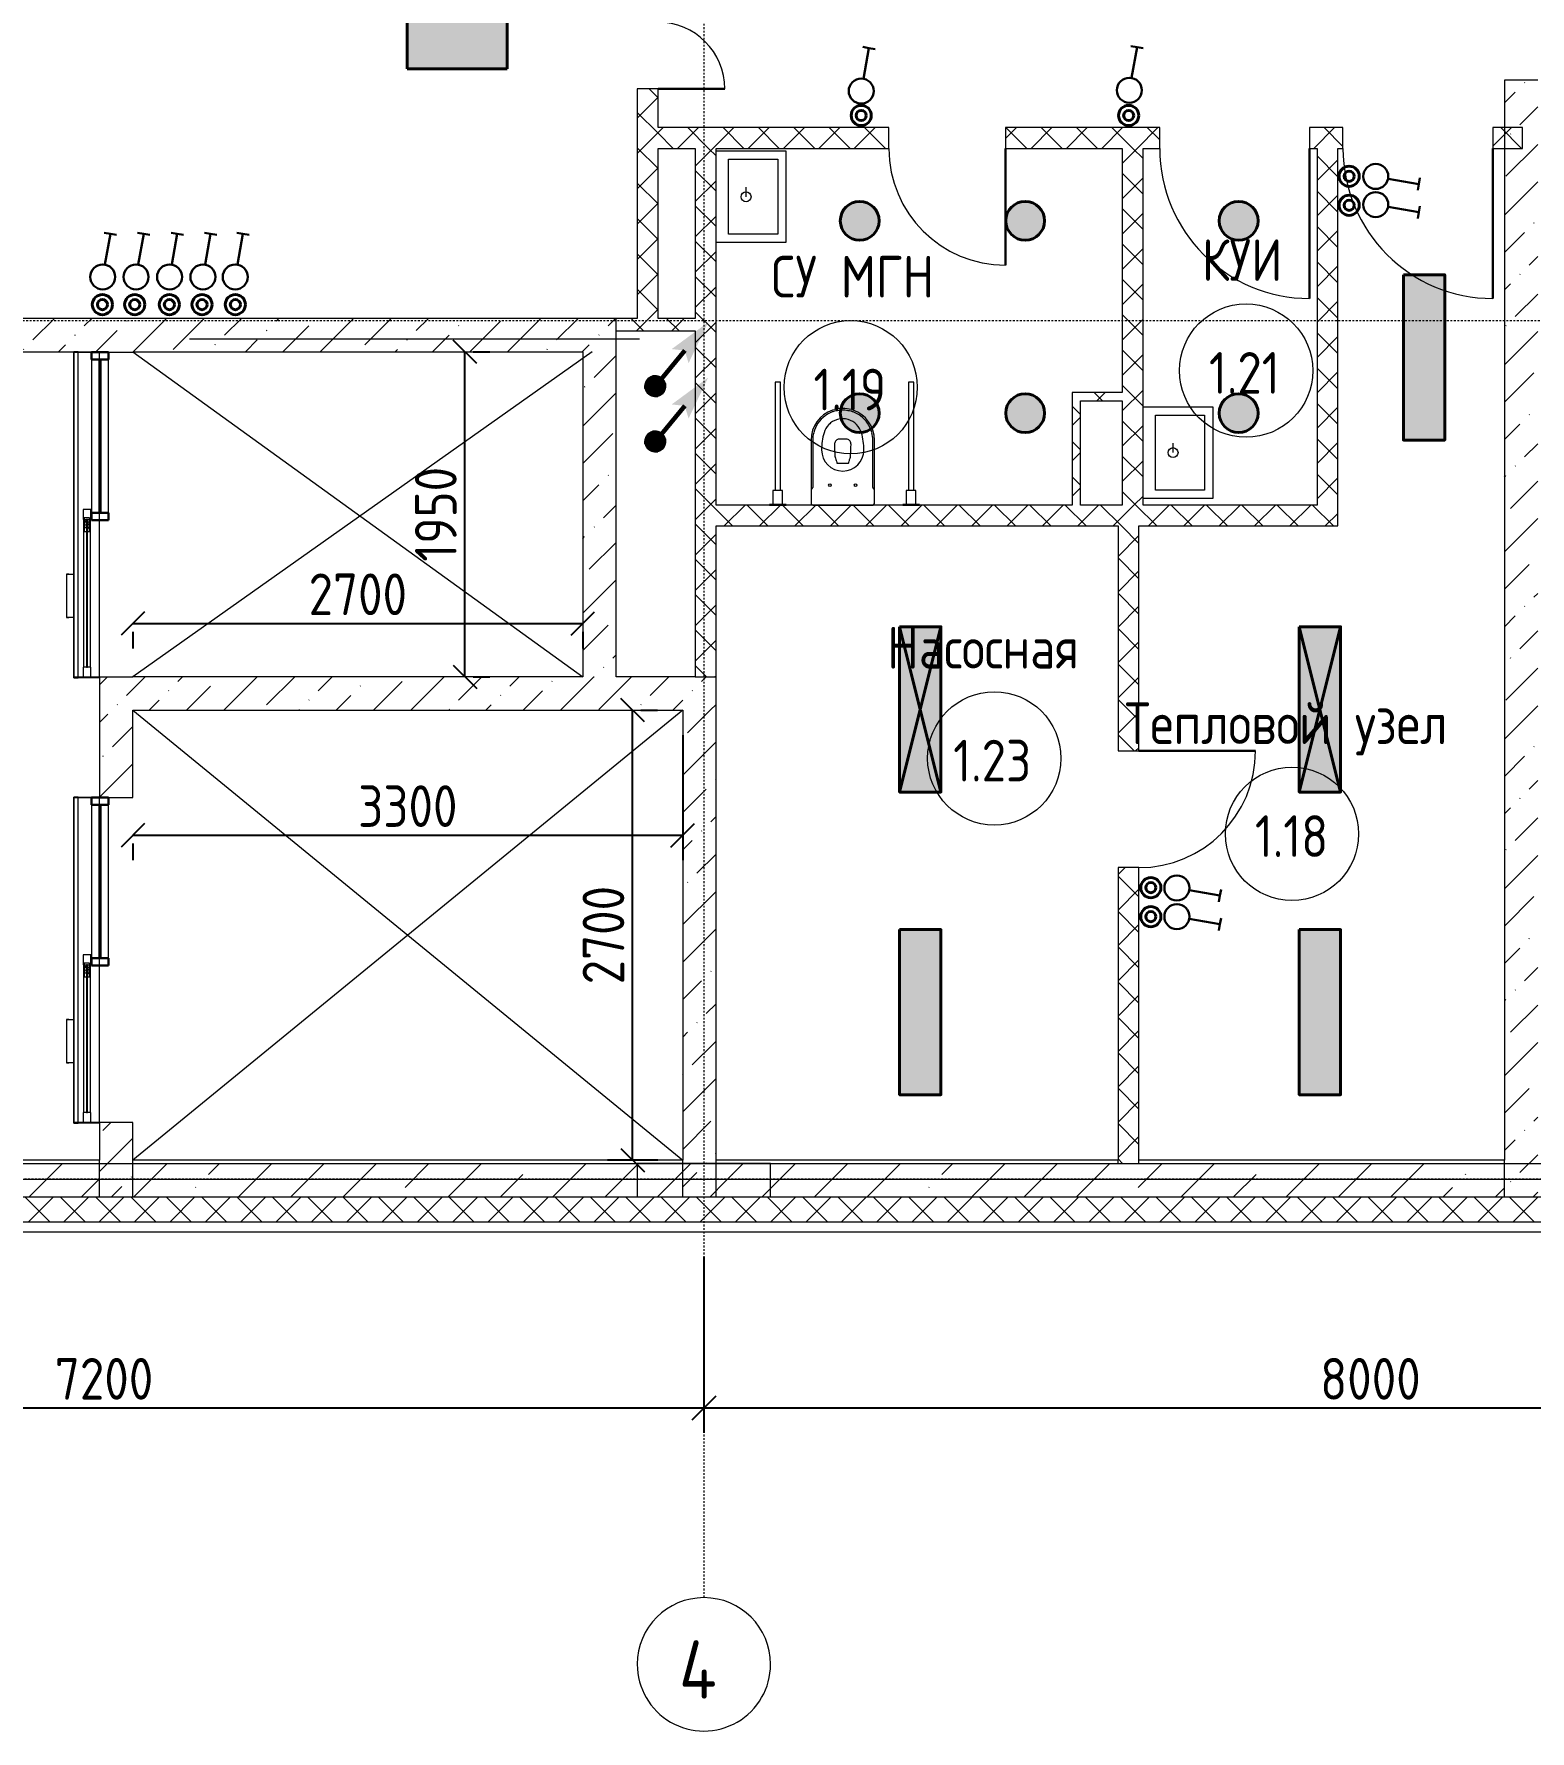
# Model space of a CAD drawing. Header units: millimetres. Extents: x -174154 to -170572, y -111302 to -109817.
# Drawn here: x -173944.9 to -173855.1, y -110327.1 to -110225.3 of the extents above; entities that cross this region are included whole.
import ezdxf

# ---------------------------------------------------------------- set-up
doc = ezdxf.new("R2010")
doc.units = ezdxf.units.MM
doc.linetypes.add('ACAD_ISO02W100', pattern=[15, 12, -3])
doc.linetypes.add('ADSK_Линия сетки', pattern=[21, 12, -3, 3, -3])
doc.layers.get('Defpoints').update_dxf_attribs({"color": 70})
doc.layers.add('!Выключатели', color=200, linetype='Continuous')
for name, color, linetype, lineweight in [('!Освещение', 190, 'Continuous', 40), ('!Подложка', 252, 'ACAD_ISO02W100', 25), ('SANINDUSA', 7, 'Continuous', 9), ('Двери', 7, 'Continuous', 18), ('Колонны', 7, 'Continuous', 18), ('Марки помещений', 7, 'Continuous', 18), ('Обобщенные модели', 7, 'Continuous', 18), ('Оси', 7, 'Continuous', 9), ('Панель', 7, 'Continuous', 18), ('Перекрытия', 7, 'Continuous', 18), ('Размеры', 7, 'Continuous', 9), ('Сантехнические приборы', 7, 'Continuous', 18), ('Стены', 7, 'Continuous', 18), ('Стены разрез', 7, 'Continuous', 40), ('Стены штриховка', 7, 'Continuous', 18), ('Электрика', 7, 'Continuous', 40)]:
    doc.layers.add(name, color=color, linetype=linetype, lineweight=lineweight)
doc.layers.add('Линии', color=7, linetype='Continuous', lineweight=9, true_color=0x00a600)
doc.styles.add('GOST Common', font='GOST Common.ttf', dxfattribs={"width": 0.9, "height": 250})
doc.styles.add('GOST Common_1', font='GOST Common.ttf', dxfattribs={"width": 0.9, "height": 350})
doc.dimstyles.new('ADSK_Проверочный', dxfattribs={"dimscale": 304.8, "dimtxt": 251.428749, "dimasz": 0.463911, "dimexe": 0.492126, "dimexo": 0.492126, "dimgap": 0.164042, "dimtad": 1, "dimdec": 0, "dimdsep": 46, "dimtxsty": 'GOST Common', "dimblk1": 'OBLIQUE', "dimblk2": 'OBLIQUE', "dimsah": 1, "dimcen": 0.09, "dimazin": 0, "dimtfac": 1, "dimtdec": 4, "dimtix": 1, "dimtmove": 0, "dimatfit": 3, "dimfxl": 1, "dimtvp": 1, "dimtolj": 1, "dimtzin": 0, "dimarcsym": 2})
pattern_1 = [(45, (30280, 12305), (-106.066, 106.066), []), (135, (30280, 12305), (-106.066, -106.066), [])]
pattern_2 = [(45, (30280, 12305), (84.1903, 308.6967), [396.875, -79.375, 3.353, -76.022])]

# ---------------------------------------------------------------- blocks, each defined once
blk = doc.blocks.new('*U225')
at = {"layer": 'Электрика', "true_color": 0xffffff}
h = blk.add_hatch(color=7, dxfattribs=at)
h.dxf.hatch_style = 1
h.paths.add_polyline_path([(3.025, 3.025), (3.025, -3.025), (-3.025, -3.025), (-3.025, 3.025)])
at = {"layer": 'Электрика', "color": 5}
for p, q in [((-3.025, -3.025), (-3.025, 3.025)), ((-3.025, 3.025), (3.025, 3.025)), ((3.025, 3.025), (3.025, -3.025)), ((-3.025, -3.025), (3.025, -3.025))]:
    blk.add_line(p, q, dxfattribs=at)
blk = doc.blocks.new('*U245')
at = {"color": 0, "linetype": 'ByBlock', "lineweight": -2}
for points in [[(0.34, -0.94), (1.2, -3.29)], [(0.73, -3.46), (1.2, -3.29)], [(1.2, -3.29), (1.67, -3.12)]]:
    blk.add_lwpolyline(points, dxfattribs=at)
blk.add_circle((0, 0), 1, dxfattribs=at)
blk = doc.blocks.new('*U247')
at = {"ltscale": 10}
h = blk.add_hatch(color=255, dxfattribs=at)
h.dxf.hatch_style = 1
edge = h.paths.add_edge_path()
edge.add_arc((0, 0), 2.5, 0, 360)
at = {"layer": '!Освещение', "color": 5, "lineweight": 40}
blk.add_circle((0, 0), 2.5, dxfattribs=at)
blk = doc.blocks.new('*U237')
at = {"layer": 'Электрика', "lineweight": 60, "ltscale": 5, "true_color": 0xffffff}
h = blk.add_hatch(color=7, dxfattribs=at)
h.dxf.hatch_style = 1
h.paths.add_polyline_path([(-1.25, 5), (-1.25, -5), (1.25, -5), (1.25, 5)])
at = {"layer": 'Электрика', "color": 5}
blk.add_lwpolyline([(-1.25, 5), (-1.25, -5), (1.25, -5), (1.25, 5)], close=True, dxfattribs=at)
blk = doc.blocks.new('*U238')
at = {"layer": 'Электрика', "lineweight": 60, "ltscale": 5, "true_color": 0xffffff}
h = blk.add_hatch(color=7, dxfattribs=at)
h.dxf.hatch_style = 1
h.paths.add_polyline_path([(-1.25, 5), (-1.25, -5), (1.25, -5), (1.25, 5)])
at = {"layer": 'Электрика', "color": 1}
for p, q in [((-1.25, 5), (1.25, -5)), ((1.25, 5), (-1.25, -5))]:
    blk.add_line(p, q, dxfattribs=at)
blk.add_lwpolyline([(-1.25, 5), (-1.25, -5), (1.25, -5), (1.25, 5)], close=True, dxfattribs=at)
blk = doc.blocks.new('*U259')
at = {"color": 0, "linetype": 'ByBlock', "lineweight": -2}
blk.add_line((0.46, 0.46), (2.23, 2.23), dxfattribs=at)
at = {"color": 214, "lineweight": 50, "ltscale": 100}
for p, q in [((-0.53, 0.53), (0, 0)), ((0, -0.75), (0, 0.75)), ((0.53, 0.53), (0, 0)), ((0.75, 0), (-0.75, 0)), ((0, 0), (-0.53, -0.53)), ((0, 0), (0.53, -0.53))]:
    blk.add_line(p, q, dxfattribs=at)
at = {"color": 0, "linetype": 'ByBlock', "lineweight": -2, "const_width": 0.75}
blk.add_lwpolyline([(-0.38, 0, 1), (0.38, 0, 1)], format="xyb", close=True, dxfattribs=at)
at = {"color": 0, "linetype": 'ByBlock', "lineweight": -2}
for points in [[(4, 4), (2.23, 2.23), (1.35, 2.41)], [(4, 4), (2.23, 2.23), (2.41, 1.35)]]:
    blk.add_solid(points, dxfattribs=at)
blk = doc.blocks.new('ADSK_Умывальник со смесителем - Умывальник-246140-В_АР_ПЭ_01 Этаж')
at = {"layer": 'Сантехнические приборы'}
for p, q in [((-275, -420), (-275, 0)), ((-275, 0), (275, 0)), ((275, 0), (275, -420)), ((-225, -370), (-225, -75)), ((-225, -75), (225, -75)), ((225, -75), (225, -370)), ((0, -180), (57, -180)), ((225, -370), (-225, -370)), ((275, -420), (-275, -420))]:
    blk.add_line(p, q, dxfattribs=at)
blk.add_circle((0, -180), 30, dxfattribs=at)
blk = doc.blocks.new('AC_Дверь_Однопольная_ДеревяннаяНаружная_ГОСТ24698-81 - 860х2080h-799426-В_АР_ПЭ_01 Этаж')
at = {"layer": 'Панель', "lineweight": 30}
blk.add_line((-450, 62.5), (-450, 962.5), dxfattribs=at)
at = {"layer": 'Панель'}
blk.add_arc((-450, 62.5), 900, 0, 90, dxfattribs=at)
blk = doc.blocks.new('AC_Дверь_Однопольная_ДеревяннаяВнутренняя_ГОСТ6629-88 - 660х2080h-799459-В_АР_ПЭ_01 Этаж')
at = {"layer": 'Панель', "lineweight": 30}
blk.add_line((-350, 63), (-350, 763), dxfattribs=at)
at = {"layer": 'Панель'}
blk.add_arc((-350, 63), 700, 0, 90, dxfattribs=at)
blk = doc.blocks.new('AC_Дверь_Двупольная_ПВХ - 1260х2080h М-799337-В_АР_ПЭ_01 Этаж')
at = {"layer": 'Панель', "lineweight": 30}
for p, q in [((-650, 62.5), (-650, 962.5)), ((650, 62.5), (650, 462.5))]:
    blk.add_line(p, q, dxfattribs=at)
at = {"layer": 'Панель'}
for centre, radius, start, end in [((-650, 62.5), 900, 360, 90), ((650, 62.5), 400, 90, 180)]:
    blk.add_arc(centre, radius, start, end, dxfattribs=at)
blk = doc.blocks.new('Sanitary_Toilets_Sanindusa_New-WC-Care-F-D-Low-Level-Toilet - SanitaSimplesNewWccareDc129011004-293511-В_АР_ПЭ_01 Этаж')
at = {"layer": 'SANINDUSA'}
for p, q in [((73, 635), (63, 632)), ((187, 632), (177, 635)), ((-55, 453), (-55, 168)), ((305, 168), (305, 453)), ((-55, 63), (305, 63))]:
    blk.add_line(p, q, dxfattribs=at)
at = {"layer": 'SANINDUSA', "flags": 128}
for points in [[(184, 623), (179, 625), (175, 626), (165, 628), (156, 629), (147, 631), (138, 632), (129, 633), (125, 633), (125, 633), (125, 633), (121, 633), (112, 632), (103, 631), (94, 629), (85, 628), (75, 626), (70, 625), (66, 623)], [(-65, 453), (-65, 203), (-65, 162), (-65, 73)], [(160, 313), (160, 313), (161, 319), (163, 326), (165, 331), (166, 336), (169, 344), (171, 351), (172, 356), (172, 361), (173, 378), (174, 394), (174, 410), (175, 427), (174, 432), (173, 437), (171, 442), (169, 447), (165, 451), (161, 454), (157, 457), (152, 458), (149, 459), (145, 459), (125, 459), (105, 459), (101, 459), (98, 458), (93, 457), (89, 454), (85, 451), (81, 447), (79, 442), (77, 437), (76, 432), (75, 427), (76, 410), (76, 394), (77, 378), (78, 361), (78, 356), (79, 351), (81, 344), (84, 336), (85, 331), (87, 326), (89, 319), (90, 313), (90, 313)], [(315, 73), (315, 162), (315, 203), (315, 453)], [(158, 313), (147, 312), (138, 312), (128, 312), (125, 312), (122, 312), (112, 312), (103, 312), (92, 313)]]:
    blk.add_lwpolyline(points, dxfattribs=at)
at = {"layer": 'SANINDUSA'}
for centre in [(48, 182), (202, 182)]:
    blk.add_circle(centre, 7.5, dxfattribs=at)
for centre, radius, start, end in [((125, 453), 190, 109.1388, 180), ((135, 437), 199, 115.5811, 126.0177), ((123, 465), 168, 109.8326, 115.7716), ((125, 453), 190, 74.0853, 105.9147), ((127, 465), 168, 64.2281, 70.1677), ((125, 453), 190, 0, 70.8612), ((115, 438), 198, 53.981, 64.4202), ((125, 453), 180, 126.1419, 165.506), ((125, 464), 117, 135.5035, 163.7398), ((125, 464), 117, 121.5459, 135.5035), ((125, 464), 117, 90, 121.5459), ((125, 464), 117, 58.4541, 90), ((125, 464), 117, 44.4965, 58.4541), ((125, 464), 117, 16.2602, 44.4965), ((125, 453), 180, 14.494, 53.8581), ((125, 452), 180, 165.4785, 179.9858), ((365, 394), 367, 163.7398, 180), ((-115, 394), 367, 0, 16.2602), ((125, 452), 180, 0.0208, 14.515), ((125, 394), 127, 180, 270), ((125, 394), 127, 270, 0), ((-62, 162), 3.44, 179.7156, 283.8439), ((-56, 159), 4.87, 120.6298, 184.2515), ((-60, 168), 4.95, 292.1319, 359.6178), ((310, 168), 4.95, 180.3822, 247.8681), ((306, 159), 4.87, 355.7485, 59.3702), ((312, 162), 3.45, 256.3503, 0.0903), ((-55, 73), 10, 180, 270), ((305, 73), 10, 270, 0)]:
    blk.add_arc(centre, radius, start, end, dxfattribs=at)
blk = doc.blocks.new('Mediclinics_Vertical stainless steel swing grab bar_BG0900x - BG0900C-228125-В_АР_ПЭ_01 Этаж')
at = {"layer": 'Обобщенные модели'}
for p, q in [((-7623, -7207), (-7623, -7857)), ((-7591, -7207), (-7623, -7207)), ((-7591, -7857), (-7591, -7207)), ((-7657, -7942), (-7657, -7945)), ((-7557, -7942), (-7657, -7942)), ((-7639, -7942), (-7645, -7942)), ((-7645, -7942), (-7639, -7942)), ((-7639, -7942), (-7645, -7942)), ((-7645, -7942), (-7639, -7942)), ((-7639, -7942), (-7645, -7942)), ((-7645, -7942), (-7639, -7942)), ((-7637, -7857), (-7637, -7942)), ((-7578, -7857), (-7637, -7857)), ((-7578, -7942), (-7578, -7857)), ((-7569, -7942), (-7575, -7942)), ((-7575, -7942), (-7569, -7942)), ((-7569, -7942), (-7575, -7942)), ((-7575, -7942), (-7569, -7942)), ((-7569, -7942), (-7575, -7942)), ((-7575, -7942), (-7569, -7942)), ((-7557, -7945), (-7557, -7942)), ((-7657, -7945), (-7557, -7945)), ((-7645, -7945), (-7639, -7945)), ((-7639, -7945), (-7645, -7945)), ((-7639, -7945), (-7645, -7945)), ((-7645, -7945), (-7639, -7945)), ((-7645, -7945), (-7639, -7945)), ((-7639, -7945), (-7645, -7945)), ((-7575, -7945), (-7569, -7945)), ((-7569, -7945), (-7575, -7945)), ((-7575, -7945), (-7569, -7945)), ((-7569, -7945), (-7575, -7945)), ((-7575, -7945), (-7569, -7945)), ((-7569, -7945), (-7575, -7945))]:
    blk.add_line(p, q, dxfattribs=at)
blk = doc.blocks.new('SlidingDoor-dormakaba-AL501_SingleSliding-WallHosted - Aluminium Framed Door - Sliding Right to Left-810242-В_АР_ПЭ_01 Этаж')
at = {"layer": 'Двери'}
for p, q in [((-978, -253), (-978, -100)), ((-978, -100), (-975, -100)), ((-975, -100), (-975, -253)), ((-975, -253), (-975, -100)), ((975, -100), (-975, -100)), ((-11, -46), (-931, -46)), ((-931, -46), (-931, -147)), ((-11, -46), (-931, -46)), ((-931, -46), (-931, -147)), ((-11, -147), (-11, -46)), ((-11, -147), (-11, -46)), ((975, -253), (975, -100)), ((975, -100), (978, -100)), ((975, -100), (975, -253)), ((978, -100), (978, -253)), ((-931, -147), (-11, -147)), ((-931, -147), (-11, -147)), ((28, -152), (-32, -152)), ((-32, -152), (-32, -197)), ((-32, -197), (28, -197)), ((101, -159), (19, -159)), ((19, -159), (19, -191)), ((19, -191), (101, -191)), ((28, -153), (28, -152)), ((915, -153), (28, -153)), ((28, -195), (28, -153)), ((915, -153), (28, -153)), ((915, -171), (28, -171)), ((28, -171), (28, -177)), ((28, -177), (915, -177)), ((28, -197), (28, -195)), ((28, -195), (915, -195)), ((28, -195), (915, -195)), ((76, -161), (44, -161)), ((44, -161), (44, -190)), ((44, -190), (76, -190)), ((76, -190), (76, -161)), ((101, -191), (101, -159)), ((975, -152), (915, -152)), ((915, -152), (915, -153)), ((915, -153), (915, -195)), ((915, -177), (915, -171)), ((915, -195), (915, -197)), ((915, -197), (975, -197)), ((975, -197), (975, -152)), ((-978, -228), (-978, -253)), ((-975, -228), (-978, -228)), ((-975, -253), (-978, -253)), ((-975, -253), (-978, -253)), ((-975, -253), (-975, -228)), ((-975, -228), (-975, -253)), ((975, -228), (-975, -228)), ((975, -252), (-975, -252)), ((975, -252), (-975, -252)), ((975, -252), (-975, -252)), ((975, -252), (-975, -252)), ((975, -252), (-975, -252)), ((975, -252), (-975, -252)), ((-975, -253), (-975, -252)), ((-975, -252), (-975, -253)), ((-975, -253), (-975, -252)), ((-975, -252), (-975, -253)), ((-975, -253), (-975, -252)), ((-975, -252), (-975, -253)), ((-975, -253), (-975, -252)), ((-975, -252), (-975, -253)), ((-975, -253), (-975, -252)), ((-975, -252), (-975, -253)), ((-975, -253), (-975, -252)), ((-975, -252), (-975, -253)), ((-975, -253), (975, -253)), ((975, -253), (-975, -253)), ((-975, -253), (975, -253)), ((975, -253), (-975, -253)), ((-975, -253), (975, -253)), ((975, -253), (-975, -253)), ((-975, -253), (975, -253)), ((975, -253), (-975, -253)), ((-975, -253), (975, -253)), ((975, -253), (-975, -253)), ((-975, -253), (975, -253)), ((975, -253), (-975, -253)), ((-975, -253), (975, -253)), ((975, -253), (-975, -253)), ((357, -283), (357, -253)), ((357, -253), (617, -253)), ((357, -283), (357, -298)), ((357, -298), (357, -283)), ((357, -298), (617, -298)), ((617, -253), (617, -283)), ((617, -283), (617, -298)), ((617, -298), (617, -283)), ((975, -228), (975, -253)), ((975, -228), (978, -228)), ((975, -253), (975, -228)), ((975, -253), (975, -252)), ((975, -252), (975, -253)), ((975, -253), (975, -252)), ((975, -252), (975, -253)), ((975, -253), (975, -252)), ((975, -252), (975, -253)), ((975, -253), (975, -252)), ((975, -252), (975, -253)), ((975, -253), (975, -252)), ((975, -252), (975, -253)), ((975, -253), (975, -252)), ((975, -252), (975, -253)), ((978, -253), (975, -253)), ((975, -253), (978, -253)), ((978, -253), (978, -228))]:
    blk.add_line(p, q, dxfattribs=at)
at = {"layer": 'Двери', "lineweight": 30}
for p, q in [((-931, -46), (-975, -46)), ((-975, -46), (-975, -147)), ((-931, -147), (-931, -46)), ((-11, -93), (-931, -93)), ((-931, -93), (-931, -99)), ((-931, -99), (-11, -99)), ((33, -46), (-11, -46)), ((-11, -46), (-11, -147)), ((-11, -99), (-11, -93)), ((33, -147), (33, -46)), ((-975, -147), (-931, -147)), ((-11, -147), (33, -147))]:
    blk.add_line(p, q, dxfattribs=at)
at = {"layer": 'Двери'}
for centre, start, end in [((50, -183), 360, 180), ((50, -183), 180, 360), ((69, -167), 360, 180), ((69, -167), 180, 360)]:
    blk.add_arc(centre, 11, start, end, dxfattribs=at)
blk = doc.blocks.new('AC_Дверь_Однопольная_ДеревяннаяВнутренняя_ГОСТ6629-88 - 660х2080h-833638-В_АР_ПЭ_01 Этаж')
at = {"layer": 'Панель', "lineweight": 30}
blk.add_line((-350, 63), (-350, 763), dxfattribs=at)
at = {"layer": 'Панель'}
blk.add_arc((-350, 63), 700, 0, 90, dxfattribs=at)
blk = doc.blocks.new('Ось сетки - D8-4846-В_АР_ПЭ_01 Этаж')
at = {"layer": 'Оси', "lineweight": 18}
for start, end in [(360, 180), (180, 360)]:
    blk.add_arc((0, 0), 4, start, end, dxfattribs=at)
blk = doc.blocks.new('ADSK_Марка_Помещение_2_ГОСТ21-501-2011 - Имя и Категория-86712-В_АР_ПЭ_01 Этаж')
at = {"layer": 'Марки помещений'}
blk.add_circle((0, 0), 4, dxfattribs=at)
blk = doc.blocks.new('_Oblique')
at = {"color": 0, "linetype": 'ByBlock', "lineweight": -2}
blk.add_line((-0.5, -0.5), (0.5, 0.5), dxfattribs=at)
blk = doc.blocks.new('*D485')
at = {"layer": 'Defpoints', "color": 0, "transparency": 16777216}
for p in [(15030, 0), (22230, 0), (22230, -1057)]:
    blk.add_point(p, dxfattribs=at)
at = {"layer": 'Размеры', "color": 0, "lineweight": -2, "transparency": 16777216}
for p, q in [((15030, -150), (15030, -1207)), ((22230, -150), (22230, -1207)), ((15030, -1057), (22230, -1057))]:
    blk.add_line(p, q, dxfattribs=at)
at = {"layer": 'Размеры', "color": 0, "lineweight": -2, "transparency": 16777216, "xscale": 141.4, "yscale": 141.4, "zscale": 141.4, "rotation": 180}
blk.add_blockref('_Oblique', (15030, -1057), dxfattribs=at)
at = {"layer": 'Размеры', "color": 0, "lineweight": -2, "transparency": 16777216, "xscale": 141.4, "yscale": 141.4, "zscale": 141.4}
blk.add_blockref('_Oblique', (22230, -1057), dxfattribs=at)
at = {"layer": 'Размеры', "color": 0, "transparency": 16777216, "insert": (18630, -882), "char_height": 250, "width": 756.84, "attachment_point": 5, "style": 'GOST Common'}
blk.add_mtext('\\A1;7200', dxfattribs=at)
blk = doc.blocks.new('*D486')
at = {"layer": 'Defpoints', "color": 0, "transparency": 16777216}
for p in [(22230, 0), (30230, 0), (30230, -1057)]:
    blk.add_point(p, dxfattribs=at)
at = {"layer": 'Размеры', "color": 0, "lineweight": -2, "transparency": 16777216}
for p, q in [((22230, -150), (22230, -1207)), ((30230, -150), (30230, -1207)), ((22230, -1057), (30230, -1057))]:
    blk.add_line(p, q, dxfattribs=at)
at = {"layer": 'Размеры', "color": 0, "lineweight": -2, "transparency": 16777216, "xscale": 141.4, "yscale": 141.4, "zscale": 141.4, "rotation": 180}
blk.add_blockref('_Oblique', (22230, -1057), dxfattribs=at)
at = {"layer": 'Размеры', "color": 0, "lineweight": -2, "transparency": 16777216, "xscale": 141.4, "yscale": 141.4, "zscale": 141.4}
blk.add_blockref('_Oblique', (30230, -1057), dxfattribs=at)
at = {"layer": 'Размеры', "color": 0, "transparency": 16777216, "insert": (26230, -882), "char_height": 250, "width": 756.84, "attachment_point": 5, "style": 'GOST Common'}
blk.add_mtext('\\A1;8000', dxfattribs=at)
blk = doc.blocks.new('*D475')
at = {"layer": 'Defpoints', "color": 0, "transparency": 16777216}
for p in [(18803, 3750), (21503, 3750), (21503, 3650)]:
    blk.add_point(p, dxfattribs=at)
at = {"layer": 'Размеры', "color": 0, "lineweight": -2, "transparency": 16777216}
for p, q in [((18803, 3650), (21503, 3650)), ((18803, 3600), (18803, 3500)), ((21503, 3600), (21503, 3500))]:
    blk.add_line(p, q, dxfattribs=at)
at = {"layer": 'Размеры', "color": 0, "lineweight": -2, "transparency": 16777216, "xscale": 141.4, "yscale": 141.4, "zscale": 141.4, "rotation": 180}
blk.add_blockref('_Oblique', (18803, 3650), dxfattribs=at)
at = {"layer": 'Размеры', "color": 0, "lineweight": -2, "transparency": 16777216, "xscale": 141.4, "yscale": 141.4, "zscale": 141.4}
blk.add_blockref('_Oblique', (21503, 3650), dxfattribs=at)
at = {"layer": 'Размеры', "color": 0, "lineweight": 20, "transparency": 16777216, "insert": (20153, 3825), "char_height": 250, "width": 756.84, "attachment_point": 5, "style": 'GOST Common'}
blk.add_mtext('\\A1;2700', dxfattribs=at)
blk = doc.blocks.new('*D476')
at = {"layer": 'Defpoints', "color": 0, "transparency": 16777216}
for p in [(20696, 5280), (20796, 5280), (20696, 3330)]:
    blk.add_point(p, dxfattribs=at)
at = {"layer": 'Размеры', "color": 0, "lineweight": -2, "transparency": 16777216}
for p, q in [((20796, 3330), (20796, 5280)), ((20846, 5280), (20946, 5280)), ((20846, 3330), (20946, 3330))]:
    blk.add_line(p, q, dxfattribs=at)
at = {"layer": 'Размеры', "color": 0, "lineweight": -2, "transparency": 16777216, "xscale": 141.4, "yscale": 141.4, "zscale": 141.4}
for p, rotation in [((20796, 5280), 90), ((20796, 3330), 270)]:
    blk.add_blockref('_Oblique', p, dxfattribs=dict(at, rotation=rotation))
at = {"layer": 'Размеры', "color": 0, "lineweight": 20, "transparency": 16777216, "insert": (20621, 4305), "char_height": 250, "width": 700.59, "attachment_point": 5, "rotation": 90, "style": 'GOST Common'}
blk.add_mtext('\\A1;1950', dxfattribs=at)
blk = doc.blocks.new('*D477')
at = {"layer": 'Defpoints', "color": 0, "transparency": 16777216}
for p in [(21702, 3130), (21802, 3130), (22103, 430)]:
    blk.add_point(p, dxfattribs=at)
at = {"layer": 'Размеры', "color": 0, "lineweight": -2, "transparency": 16777216}
for p, q in [((21802, 430), (21802, 3130)), ((21852, 3130), (21952, 3130)), ((21953, 430), (21652, 430))]:
    blk.add_line(p, q, dxfattribs=at)
at = {"layer": 'Размеры', "color": 0, "lineweight": -2, "transparency": 16777216, "xscale": 141.4, "yscale": 141.4, "zscale": 141.4}
for p, rotation in [((21802, 3130), 90), ((21802, 430), 270)]:
    blk.add_blockref('_Oblique', p, dxfattribs=dict(at, rotation=rotation))
at = {"layer": 'Размеры', "color": 0, "lineweight": 20, "transparency": 16777216, "insert": (21627, 1780), "char_height": 250, "width": 756.84, "attachment_point": 5, "rotation": 90, "style": 'GOST Common'}
blk.add_mtext('\\A1;2700', dxfattribs=at)
blk = doc.blocks.new('*D478')
at = {"layer": 'Defpoints', "color": 0, "transparency": 16777216}
for p in [(22103, 3130), (18803, 2479), (22103, 2379)]:
    blk.add_point(p, dxfattribs=at)
at = {"layer": 'Размеры', "color": 0, "lineweight": -2, "transparency": 16777216}
for p, q in [((22103, 2980), (22103, 2229)), ((18803, 2379), (22103, 2379)), ((18803, 2329), (18803, 2229))]:
    blk.add_line(p, q, dxfattribs=at)
at = {"layer": 'Размеры', "color": 0, "lineweight": -2, "transparency": 16777216, "xscale": 141.4, "yscale": 141.4, "zscale": 141.4, "rotation": 180}
blk.add_blockref('_Oblique', (18803, 2379), dxfattribs=at)
at = {"layer": 'Размеры', "color": 0, "lineweight": -2, "transparency": 16777216, "xscale": 141.4, "yscale": 141.4, "zscale": 141.4}
blk.add_blockref('_Oblique', (22103, 2379), dxfattribs=at)
at = {"layer": 'Размеры', "color": 0, "lineweight": 20, "transparency": 16777216, "insert": (20453, 2554), "char_height": 250, "width": 756.84, "attachment_point": 5, "style": 'GOST Common'}
blk.add_mtext('\\A1;3300', dxfattribs=at)
blk = doc.blocks.new('Расп.кор.')
at = {"layer": 'Электрика', "lineweight": 40}
for radius in [0.605, 0.303]:
    blk.add_circle((0, 0), radius, dxfattribs=at)
blk = doc.blocks.new('A$Cb2ab8b70')
at = {"layer": 'Колонны', "lineweight": 20, "true_color": 0x636466}
h = blk.add_hatch(dxfattribs=at)
h.set_pattern_fill('FP_3', color=251, style=0, pattern_type=2)
h.set_pattern_definition([(45, (30280, 12305), (-314.309, 314.309), []), (45, (30594.3, 12305), (-314.309, 314.309), [222.25, -111.125])])
h.paths.add_polyline_path([(21830, 210), (22630, 210), (22630, 410), (21830, 410)])
at = {"layer": 'Стены разрез', "lineweight": 20, "true_color": 0x636466}
h = blk.add_hatch(dxfattribs=at)
h.set_pattern_fill('FP_1', color=251, style=0, pattern_type=2)
h.set_pattern_definition(pattern_1)
h.paths.add_polyline_path([(21955, 5480), (21955, 6857.1), (21830, 6857.1), (21830, 5480)])
h.paths.add_polyline_path([(21955, 8157.1), (21955, 8775), (21830, 8775), (21830, 8157.1)])
h = blk.add_hatch(dxfattribs=at)
h.set_pattern_fill('FP_2', color=251, style=0, pattern_type=2)
h.set_pattern_definition(pattern_2)
h.paths.add_polyline_path([(27034, 210), (27234, 210), (27234, 6910), (27034, 6910), (27034, 410)])
h.paths.add_polyline_path([(27034, 8210), (27234, 8210), (27234, 8585), (27034, 8585), (27034, 8460)])
h = blk.add_hatch(dxfattribs=at)
h.set_pattern_fill('FP_1', color=251, style=0, pattern_type=2)
h.set_pattern_definition(pattern_1)
h.paths.add_polyline_path([(26065, 6500), (26065, 6625), (25865, 6625), (25865, 6500), (26034.2, 6500)])
h.paths.add_polyline_path([(21955, 6500), (23340, 6500), (23340, 6625), (21955, 6625)])
h.paths.add_polyline_path([(27141.5, 6500), (27141.5, 6625), (26965, 6625), (26965, 6500)])
h.paths.add_polyline_path([(24040, 6500), (24965, 6500), (24965, 6625), (24040, 6625)])
h = blk.add_hatch(dxfattribs=at)
h.set_pattern_fill('FP_1', color=251, style=0, pattern_type=2)
h.set_pattern_definition(pattern_1)
h.paths.add_polyline_path([(22302.5, 3330), (22302.5, 6500), (22177.5, 6500), (22177.5, 3330), (22195.5, 3330)])
h = blk.add_hatch(dxfattribs=at)
h.set_pattern_fill('FP_1', color=251, style=0, pattern_type=2)
h.set_pattern_definition(pattern_1)
h.paths.add_polyline_path([(24865, 4360), (24865, 6500), (24740, 6500), (24740, 4360)])
h = blk.add_hatch(dxfattribs=at)
h.set_pattern_fill('FP_1', color=251, style=0, pattern_type=2)
h.set_pattern_definition(pattern_1)
h.paths.add_polyline_path([(26030.9, 4360), (26034.2, 4360), (26034.2, 6500), (25909.2, 6500), (25909.2, 4360)])
h = blk.add_hatch(dxfattribs=at)
h.set_pattern_fill('FP_2', color=251, style=0, pattern_type=2)
h.set_pattern_definition(pattern_2)
h.paths.add_polyline_path([(18360.2, 5280), (18602.5, 5280), (18602.5, 5480), (17337.5, 5480), (17337.5, 5280)])
h.paths.add_polyline_path([(15245, 5280), (16037.5, 5280), (16037.5, 5480), (15245, 5480)])
h = blk.add_hatch(dxfattribs=at)
h.set_pattern_fill('FP_2', color=251, style=0, pattern_type=2)
h.set_pattern_definition(pattern_2)
h.paths.add_polyline_path([(21702.5, 5280), (21702.5, 5480), (18602.5, 5480), (18602.5, 5280), (21502.5, 5280)])
h = blk.add_hatch(dxfattribs=at)
h.set_pattern_fill('FP_1', color=251, style=0, pattern_type=2)
h.set_pattern_definition(pattern_1)
h.paths.add_polyline_path([(22177.5, 5405), (22177.5, 5480), (21702.5, 5480), (21702.5, 5405)])
h = blk.add_hatch(dxfattribs=at)
h.set_pattern_fill('FP_2', color=251, style=0, pattern_type=2)
h.set_pattern_definition(pattern_2)
h.paths.add_polyline_path([(18802.5, 210), (18802.5, 655), (18602.5, 655), (18602.5, 210)])
h.paths.add_polyline_path([(18802.5, 2605), (18802.5, 3327), (18602.5, 3327), (18602.5, 2605)])
h.paths.add_polyline_path([(18602.5, 5277), (18802.5, 5277), (18802.5, 5280), (18602.5, 5280)])
h = blk.add_hatch(dxfattribs=at)
h.set_pattern_fill('FP_2', color=251, style=0, pattern_type=2)
h.set_pattern_definition(pattern_2)
h.paths.add_polyline_path([(21702.5, 3330), (21702.5, 5280), (21502.5, 5280), (21502.5, 3330)])
h = blk.add_hatch(dxfattribs=at)
h.set_pattern_fill('FP_1', color=251, style=0, pattern_type=2)
h.set_pattern_definition(pattern_1)
h.paths.add_polyline_path([(24490, 4360), (24490, 5035), (24440, 5035), (24440, 4360)])
h = blk.add_hatch(dxfattribs=at)
h.set_pattern_fill('FP_1', color=251, style=0, pattern_type=2)
h.set_pattern_definition(pattern_1)
h.paths.add_polyline_path([(24740, 4985), (24740, 5035), (24490, 5035), (24490, 4985)])
h = blk.add_hatch(dxfattribs=at)
h.set_pattern_fill('FP_1', color=251, style=0, pattern_type=2)
h.set_pattern_definition(pattern_1)
h.paths.add_polyline_path([(26034.2, 4235), (26034.2, 4360), (22302.5, 4360), (22302.5, 4235), (26030.9, 4235)])
h = blk.add_hatch(dxfattribs=at)
h.set_pattern_fill('FP_1', color=251, style=0, pattern_type=2)
h.set_pattern_definition(pattern_1)
h.paths.add_polyline_path([(24840, 410), (24840, 2185), (24715, 2185), (24715, 410)])
h.paths.add_polyline_path([(24840, 2885), (24840, 4235), (24715, 4235), (24715, 2885)])
h = blk.add_hatch(dxfattribs=at)
h.set_pattern_fill('FP_2', color=251, style=0, pattern_type=2)
h.set_pattern_definition(pattern_2)
h.paths.add_polyline_path([(22302.5, 3130), (22302.5, 3330), (18802.5, 3330), (18802.5, 3130), (22195.5, 3130)])
h = blk.add_hatch(dxfattribs=at)
h.set_pattern_fill('FP_2', color=251, style=0, pattern_type=2)
h.set_pattern_definition(pattern_2)
h.paths.add_polyline_path([(22302.5, 210), (22302.5, 3130), (22102.5, 3130), (22102.5, 210), (22195.5, 210)])
h = blk.add_hatch(dxfattribs=at)
h.set_pattern_fill('FP_4', color=251, style=0, pattern_type=2)
h.set_pattern_definition([(45, (30280, 12305), (-314.309, 314.309), []), (45, (30594.3, 12305), (-314.309, 314.309), [555.625, -111.125, 3.353, -107.772])])
h.paths.add_polyline_path([(30130, 210), (30130, 410), (27234, 410), (27234, 210), (30110, 210)])
h.paths.add_polyline_path([(27034, 210), (27034, 410), (22302.5, 410), (22302.5, 210), (26030.9, 210)])
h.paths.add_polyline_path([(22102.5, 210), (22102.5, 410), (18802.5, 410), (18802.5, 210)])
h.paths.add_polyline_path([(18602.5, 210), (18602.5, 410), (15025, 410), (15025, 210), (18360.2, 210)])
h = blk.add_hatch(dxfattribs=at)
h.set_pattern_fill('FP_1', color=251, style=0, pattern_type=2)
h.set_pattern_definition(pattern_1)
h.paths.add_polyline_path([(29866.2, 60), (30330, 60), (30330, 210), (14875, 210), (14875, 60), (26030.9, 60)])
at = {"layer": 'Колонны', "color": 251, "lineweight": 20, "true_color": 0x636466}
for p, q in [((22630, 410), (21830, 410)), ((21830, 410), (21830, 210)), ((22630, 210), (22630, 410)), ((21830, 210), (22630, 210))]:
    blk.add_line(p, q, dxfattribs=at)
at = {"layer": 'Линии', "color": 251, "lineweight": 20, "true_color": 0x636466}
for p, q in [((21842.4, 5355.9), (19142.4, 5355.9)), ((18802.5, 5280), (21502.5, 3330)), ((21558.8, 5280), (18802.5, 3330)), ((18802.5, 3130), (22102.5, 430)), ((22102.5, 3130), (18802.5, 430))]:
    blk.add_line(p, q, dxfattribs=at)
at = {"layer": 'Оси', "linetype": 'ADSK_Линия сетки'}
for p, q in [((22230, 16592.9), (22230, -2195)), ((32579.7, 5465), (-1856.4, 5465)), ((32780, 315), (-1856.4, 315))]:
    blk.add_line(p, q, dxfattribs=at)
at = {"layer": 'Перекрытия', "color": 251, "lineweight": 20, "true_color": 0x636466}
blk.add_line((330, 315), (30230, 315), dxfattribs=at)
at = {"layer": 'Стены', "color": 251, "lineweight": 20, "true_color": 0x636466}
blk.add_line((0, 410), (30110, 410), dxfattribs=at)
at = {"layer": 'Стены разрез', "color": 251, "lineweight": 20, "true_color": 0x636466}
for p, q in [((21955, 6857.1), (21830, 6857.1)), ((21830, 6857.1), (21830, 5480)), ((21955, 6625), (21955, 6857.1)), ((27034, 6910), (27034, 430)), ((27234, 6910), (27034, 6910)), ((23340, 6625), (21955, 6625)), ((23340, 6500), (23340, 6625)), ((24965, 6625), (24040, 6625)), ((24040, 6625), (24040, 6500)), ((24965, 6500), (24965, 6625)), ((26065, 6625), (25865, 6625)), ((25865, 6625), (25865, 6500)), ((26065, 6500), (26065, 6625)), ((27141.5, 6625), (26965, 6625)), ((26965, 6625), (26965, 6500)), ((27141.5, 6500), (27141.5, 6625)), ((21955, 6500), (22177.5, 6500)), ((21955, 5480), (21955, 6500)), ((22177.5, 6500), (22177.5, 5480)), ((22302.5, 6500), (23340, 6500)), ((22302.5, 4360), (22302.5, 6500)), ((24040, 6500), (24740, 6500)), ((24740, 6500), (24740, 5035)), ((24865, 6500), (24965, 6500)), ((24865, 4360), (24865, 6500)), ((25865, 6500), (25909.2, 6500)), ((25909.2, 6500), (25909.2, 4360)), ((26034.2, 6500), (26065, 6500)), ((26034.2, 4235), (26034.2, 6500)), ((26965, 6500), (27141.5, 6500)), ((21830, 5480), (17337.5, 5480)), ((21702.5, 3330), (21702.5, 5405)), ((21702.5, 5405), (22177.5, 5405)), ((22177.5, 5480), (21955, 5480)), ((22177.5, 5405), (22177.5, 3330)), ((17337.5, 5280), (18602.5, 5280)), ((18602.5, 5280), (18602.5, 5277)), ((18602.5, 5277), (18802.5, 5277)), ((18802.5, 5280), (21502.5, 5280)), ((18802.5, 5277), (18802.5, 5280)), ((21502.5, 5280), (21502.5, 3330)), ((24440, 5035), (24440, 4360)), ((24740, 5035), (24440, 5035)), ((24490, 4360), (24490, 4985)), ((24490, 4985), (24740, 4985)), ((24740, 4985), (24740, 4360)), ((24440, 4360), (22302.5, 4360)), ((24740, 4360), (24490, 4360)), ((25909.2, 4360), (24865, 4360)), ((22302.5, 430), (22302.5, 4235)), ((22302.5, 4235), (24715, 4235)), ((24715, 4235), (24715, 2885)), ((24840, 4235), (26034.2, 4235)), ((24840, 2885), (24840, 4235)), ((18602.5, 3327), (18602.5, 2605)), ((18802.5, 3327), (18602.5, 3327)), ((21502.5, 3330), (18802.5, 3330)), ((18802.5, 3330), (18802.5, 3327)), ((22177.5, 3330), (21702.5, 3330)), ((18802.5, 2605), (18802.5, 3130)), ((18802.5, 3130), (22102.5, 3130)), ((22102.5, 3130), (22102.5, 430)), ((24715, 2885), (24840, 2885)), ((18602.5, 2605), (18802.5, 2605)), ((24715, 2185), (24715, 430)), ((24840, 2185), (24715, 2185)), ((24840, 430), (24840, 2185)), ((18602.5, 655), (18602.5, 430)), ((18802.5, 655), (18602.5, 655)), ((18802.5, 430), (18802.5, 655)), ((18602.5, 430), (15245, 430)), ((22102.5, 430), (18802.5, 430)), ((24715, 430), (22302.5, 430)), ((27034, 430), (24840, 430)), ((10920, 0), (30540, 0))]:
    blk.add_line(p, q, dxfattribs=at)
at = {"layer": 'Стены штриховка', "color": 251, "lineweight": 20, "true_color": 0x636466}
for p, q in [((21702.5, 5405), (21702.5, 5480)), ((22177.5, 3330), (22302.5, 3330)), ((18602.5, 210), (18602.5, 430)), ((18802.5, 210), (18802.5, 430)), ((22102.5, 210), (22102.5, 430)), ((22302.5, 210), (22302.5, 430)), ((24715, 410), (24715, 430)), ((24840, 410), (24840, 430)), ((27034, 210), (27034, 430)), ((10985, 210), (30330, 210)), ((10920, 60), (30480, 60))]:
    blk.add_line(p, q, dxfattribs=at)
at = {"layer": 'Двери', "color": 251, "lineweight": 20, "true_color": 0x636466}
for name, p, rotation in [('AC_Дверь_Двупольная_ПВХ - 1260х2080h М-799337-В_АР_ПЭ_01 Этаж', (21892.5, 7507.1), 269.9999999999999), ('AC_Дверь_Однопольная_ДеревяннаяВнутренняя_ГОСТ6629-88 - 660х2080h-799459-В_АР_ПЭ_01 Этаж', (23690, 6562.5), 180), ('AC_Дверь_Однопольная_ДеревяннаяНаружная_ГОСТ24698-81 - 860х2080h-799426-В_АР_ПЭ_01 Этаж', (25415, 6562.5), 180), ('AC_Дверь_Однопольная_ДеревяннаяНаружная_ГОСТ24698-81 - 860х2080h-799426-В_АР_ПЭ_01 Этаж', (26515, 6562.5), 180), ('SlidingDoor-dormakaba-AL501_SingleSliding-WallHosted - Aluminium Framed Door - Sliding Right to Left-810242-В_АР_ПЭ_01 Этаж', (18702.5, 4302), 269.9999999999999), ('AC_Дверь_Однопольная_ДеревяннаяВнутренняя_ГОСТ6629-88 - 660х2080h-833638-В_АР_ПЭ_01 Этаж', (24777.5, 2535), 269.9999999999999), ('SlidingDoor-dormakaba-AL501_SingleSliding-WallHosted - Aluminium Framed Door - Sliding Right to Left-810242-В_АР_ПЭ_01 Этаж', (18702.5, 1630), 269.9999999999999)]:
    blk.add_blockref(name, p, dxfattribs=dict(at, rotation=rotation))
at = {"layer": 'Марки помещений', "color": 251, "lineweight": 20, "true_color": 0x636466, "xscale": 99.99999999999993, "yscale": 99.99999999999993, "zscale": 99.99999999999993}
for p in [(25483.6, 5167), (23110.6, 5067), (23972.6, 2840.7), (25759.1, 2387.7)]:
    blk.add_blockref('ADSK_Марка_Помещение_2_ГОСТ21-501-2011 - Имя и Категория-86712-В_АР_ПЭ_01 Этаж', p, dxfattribs=at)
at = {"layer": 'Обобщенные модели', "color": 251, "lineweight": 20, "true_color": 0x636466}
for p in [(30280, 12305), (31080, 12305)]:
    blk.add_blockref('Mediclinics_Vertical stainless steel swing grab bar_BG0900x - BG0900C-228125-В_АР_ПЭ_01 Этаж', p, dxfattribs=at)
at = {"layer": 'Оси', "lineweight": 18, "xscale": 99.99999999999993, "yscale": 99.99999999999993, "zscale": 99.99999999999993, "rotation": 180}
blk.add_blockref('Ось сетки - D8-4846-В_АР_ПЭ_01 Этаж', (22230, -2595), dxfattribs=at)
at = {"layer": 'Сантехнические приборы', "color": 251, "lineweight": 20, "true_color": 0x636466}
for p, rotation in [((22302.5, 6210), 90.0000000000001), ((24865, 4675), 90.00000000000011)]:
    blk.add_blockref('ADSK_Умывальник со смесителем - Умывальник-246140-В_АР_ПЭ_01 Этаж', p, dxfattribs=dict(at, rotation=rotation))
blk.add_blockref('Sanitary_Toilets_Sanindusa_New-WC-Care-F-D-Low-Level-Toilet - SanitaSimplesNewWccareDc129011004-293511-В_АР_ПЭ_01 Этаж', (22938, 4297.5), dxfattribs=at)
at = {"layer": 'Марки помещений', "color": 251, "lineweight": 20, "true_color": 0x636466, "char_height": 250, "attachment_point": 1, "style": 'GOST Common'}
for s, insert, width in [('КУИ', (25218.8, 5955.6), 649.367), ('СУ', (22634.3, 5855.7), 411.266), ('МГН', (23051, 5855.7), 656.582), ('1.21', (25260.7, 5278.4), 548.354), ('1.19', (22887.6, 5178.4), 548.354), ('Насосная', (23329.8, 3629.4), 1565.696), ('Тепловой', (24755.9, 3176.4), 1580.126), ('узел', (26137, 3176.4), 764.81), ('1.23', (23725.8, 2952.1), 606.076), ('1.18', (25536.2, 2499.1), 548.354)]:
    blk.add_mtext(s, dxfattribs=dict(at, insert=insert, width=width))
at = {"layer": 'Оси', "insert": (22080.7, -2451.1), "char_height": 350, "width": 310.253, "attachment_point": 1, "style": 'GOST Common_1'}
blk.add_mtext('\\fGOST Common|b0|i0|c204|p34|;\\W.9;4', dxfattribs=at)
at = {"layer": 'Размеры', "color": 251, "lineweight": 20, "true_color": 0x636466}
for base, p1, p2, override, picture, middle in [((20795.5, 5280), (20695.5, 3330), (20695.5, 5280), {"dimpost": '<>', "dimfxl": 1950}, '*D476', (20620.5, 4305)), ((21802, 3130), (22102.5, 430), (21702, 3130), {"dimpost": '<>', "dimfxl": 2729.543858}, '*D477', (21627, 1780))]:
    dim = blk.add_linear_dim(base=base, p1=p1, p2=p2, angle=90, dimstyle='ADSK_Проверочный', override=override, dxfattribs=at)
    dim.commit()
    dim.dimension.update_dxf_attribs({"geometry": picture, "text_midpoint": middle})
for base, p1, p2, override, picture, middle in [((21502.5, 3650.4), (18802.5, 3750.4), (21502.5, 3750.4), {"dimpost": '<>', "dimfxl": 2700}, '*D475', (20152.5, 3825.4)), ((22102.5, 2379.2), (18802.5, 2479.2), (22102.5, 3130), {"dimpost": '<>', "dimfxl": 3363.555018}, '*D478', (20452.5, 2554.2))]:
    dim = blk.add_linear_dim(base=base, p1=p1, p2=p2, dimstyle='ADSK_Проверочный', override=override, dxfattribs=at)
    dim.commit()
    dim.dimension.update_dxf_attribs({"geometry": picture, "text_midpoint": middle})
at = {"layer": 'Размеры'}
for base, p1, p2, override, picture, middle in [((22230, -1056.8), (15030, 0), (22230, 0), {"dimpost": '<>', "dimfxl": 7200}, '*D485', (18630, -881.8)), ((30230, -1056.8), (22230, 0), (30230, 0), {"dimpost": '<>', "dimfxl": 8000}, '*D486', (26230, -881.8))]:
    dim = blk.add_linear_dim(base=base, p1=p1, p2=p2, dimstyle='ADSK_Проверочный', override=override, dxfattribs=at)
    dim.commit()
    dim.dimension.update_dxf_attribs({"geometry": picture, "text_midpoint": middle})

msp = doc.modelspace()

# ---------------------------------------------------------------- block references
at = {"layer": '!Выключатели', "lineweight": 30, "xscale": 0.7500000000000001, "yscale": 0.7500000000000001, "zscale": 0.7500000000000001}
for p, rotation in [((-173895.21, -110228.69), 149.8735010370158), ((-173879.12, -110228.64), 149.8735010370158), ((-173864.33, -110233.81), 59.87350103701579), ((-173940.73, -110239.84), 149.8735010370158), ((-173938.73, -110239.84), 149.8735010370158), ((-173936.72, -110239.84), 149.8735010370158), ((-173934.72, -110239.84), 149.8735010370158), ((-173932.78, -110239.84), 149.8735010370158), ((-173876.27, -110276.5), 59.87350103701579)]:
    msp.add_blockref('*U245', p, dxfattribs=dict(at, rotation=rotation))
at = {"layer": '!Выключатели', "color": 1, "lineweight": 30, "xscale": 0.7500000000000001, "yscale": 0.7500000000000001, "zscale": 0.7500000000000001, "rotation": 59.87350103701579}
for p in [(-173864.33, -110235.5), (-173876.27, -110278.22)]:
    msp.add_blockref('*U245', p, dxfattribs=at)
at = {"layer": '!Освещение', "color": 18, "lineweight": 9, "true_color": 0x000000, "rotation": 270}
for name, p, xscale, yscale, zscale in [('*U225', (-173919.46, -110224.36), 0.9917355371882407, 0.9917355371882407, 0.9917355371882407), ('*U247', (-173895.3, -110236.47), 0.4662981032951955, 0.4662981032951955, 0.4662981032951955), ('*U247', (-173885.37, -110236.47), 0.4662981032951955, 0.4662981032951955, 0.4662981032951955), ('*U247', (-173872.56, -110236.47), 0.4662981032951955, 0.4662981032951955, 0.4662981032951955), ('*U247', (-173895.3, -110248.01), 0.4662981032951955, 0.4662981032951955, 0.4662981032951955), ('*U247', (-173885.37, -110248.01), 0.4662981032951955, 0.4662981032951955, 0.4662981032951955), ('*U247', (-173872.56, -110248.01), 0.4662981032951955, 0.4662981032951955, 0.4662981032951955)]:
    msp.add_blockref(name, p, dxfattribs=dict(at, xscale=xscale, yscale=yscale, zscale=zscale))
at = {"layer": '!Освещение', "color": 18, "lineweight": 9, "true_color": 0x000000, "xscale": 0.9917355371882407, "yscale": 0.9917355371882407, "zscale": 0.9917355371882407}
for name, p in [('*U237', (-173861.43, -110244.67)), ('*U238', (-173891.67, -110265.79)), ('*U238', (-173867.68, -110265.79)), ('*U237', (-173891.67, -110283.95)), ('*U237', (-173867.68, -110283.95))]:
    msp.add_blockref(name, p, dxfattribs=at)
at = {"layer": '!Подложка', "ltscale": 20, "xscale": 0.01, "yscale": 0.01, "zscale": 0.01}
msp.add_blockref('A$Cb2ab8b70', (-174126.95, -110297.13), dxfattribs=at)
at = {"layer": 'Электрика', "rotation": 90}
for p in [(-173895.21, -110230.15), (-173879.16, -110230.15), (-173865.93, -110233.8), (-173865.93, -110235.54), (-173940.75, -110241.5), (-173938.81, -110241.5), (-173936.73, -110241.5), (-173934.77, -110241.5), (-173932.77, -110241.5), (-173877.83, -110276.48), (-173877.83, -110278.22)]:
    msp.add_blockref('Расп.кор.', p, dxfattribs=at)
at = {"layer": 'Электрика', "color": 11, "lineweight": 60, "xscale": 0.8794326240000016, "yscale": 0.8794326240000016, "zscale": 0.8794326240000016, "rotation": 5.371320298323082}
for p in [(-173907.57, -110246.39), (-173907.57, -110249.71)]:
    msp.add_blockref('*U259', p, dxfattribs=at)

doc.saveas('drawing.dxf')
